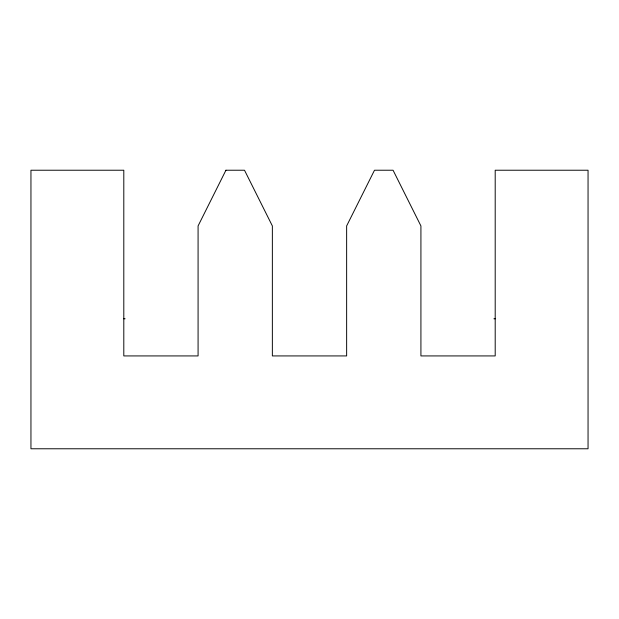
<?xml version="1.0" encoding="UTF-8"?>
<svg xmlns="http://www.w3.org/2000/svg" width="619" height="619" viewBox="0 0 619 619"><rect width="100%" height="100%" fill="white"/><g stroke="black" fill="none" stroke-linecap="round" stroke-linejoin="round"><path stroke-width="0.93" d="M123.8 318.785L125.092 318.785M493.908 318.785L495.2 318.785M225.935 170.225L198.08 225.935L198.08 355.925L123.8 355.925L123.8 170.225L30.95 170.225L30.95 448.775L588.05 448.775L588.05 170.225L495.2 170.225L495.2 355.925L420.92 355.925L420.92 225.935L393.065 170.225L374.495 170.225L346.64 225.935L346.64 355.925L272.36 355.925L272.36 225.935L244.505 170.225L225.935 170.225"/></g></svg>
